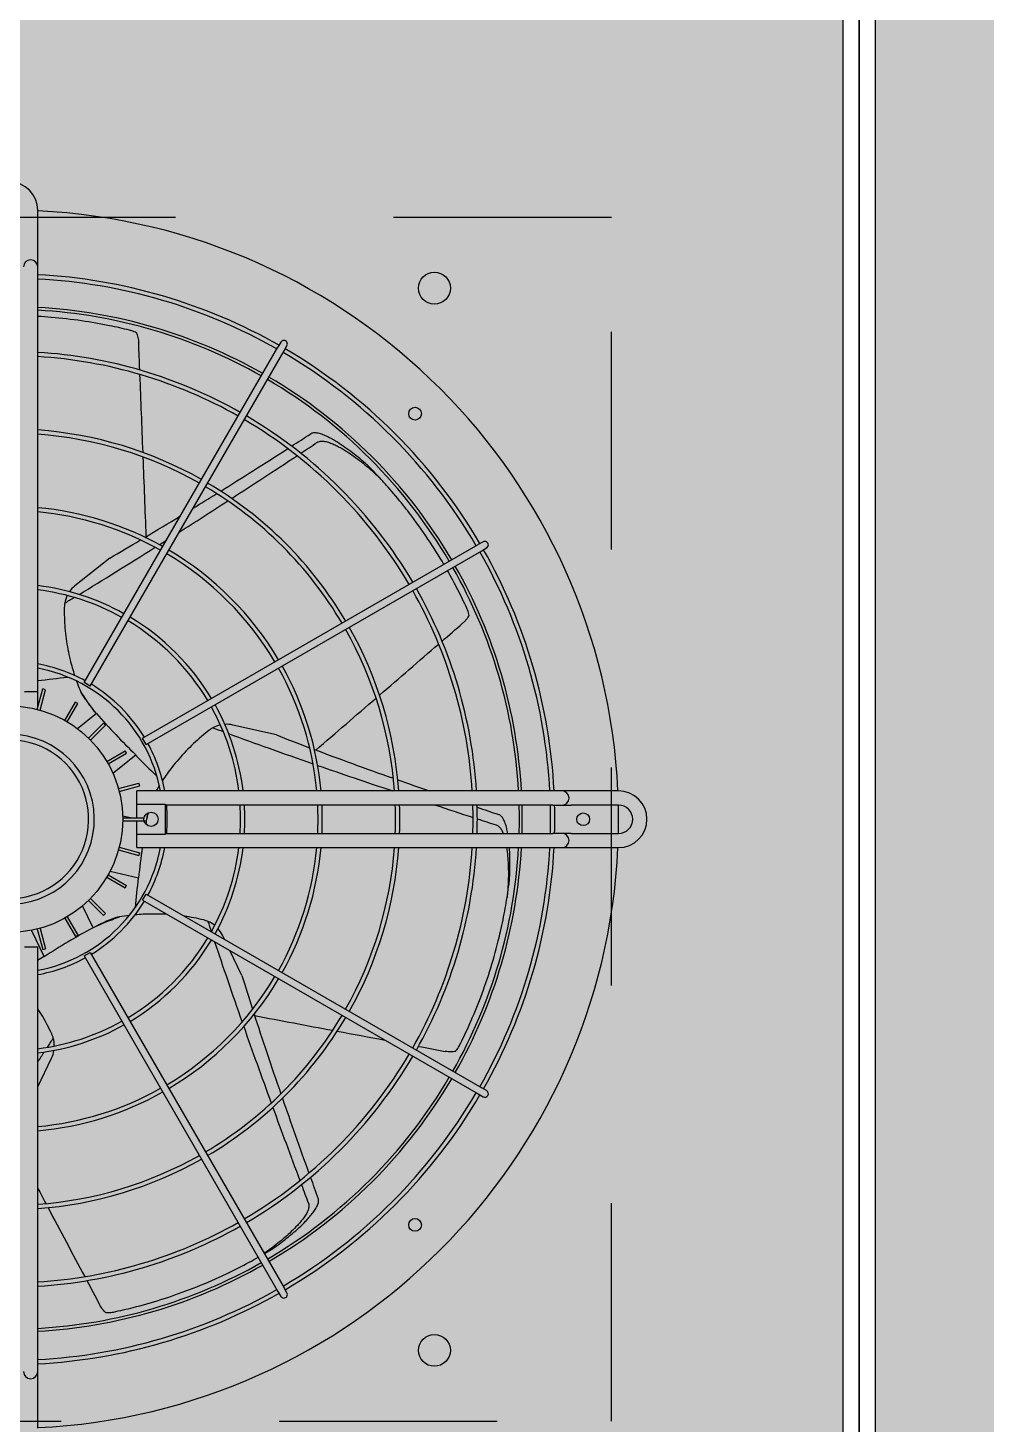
# Model space of a CAD drawing. Header units: metres. Extents: x -11 to 85, y -301 to 135.
# Drawn here: x 65.564 to 66.003, y -176.019 to -175.378 of the extents above; entities that cross this region are included whole.
import ezdxf

# ---------------------------------------------------------------- set-up
doc = ezdxf.new("R2010")
doc.units = ezdxf.units.M
doc.header["$LTSCALE"] = 0.036
doc.linetypes.add('HIDDEN', pattern=[0.375, 0.25, -0.125])
for name, color, linetype in [('elec psiktis', 170, 'Continuous'), ('elec psiktis exartimata', 170, 'Continuous'), ('fan klimatismos hatch', 21, 'Continuous')]:
    doc.layers.add(name, color=color, linetype=linetype)

# ---------------------------------------------------------------- blocks, each defined once
blk = doc.blocks.new('elec psiktis')
at = {"layer": 'fan klimatismos hatch'}
for points in [[(-2.40544, 2.2384), (-3.58194, 2.2384), (-3.58194, -0.0146), (-2.40544, -0.0146)], [(-2.38244, -0.0146), (-1.20594, -0.0146), (-1.20594, 2.2384), (-2.38244, 2.2384)]]:
    blk.add_hatch(color=256, dxfattribs=at).paths.add_polyline_path(points)
at = {"layer": 'elec psiktis'}
for p, q in [((-2.40544, 2.2384), (-2.40544, -0.0146)), ((-2.39394, 2.2384), (-2.39394, -0.0146)), ((-2.39394, -0.0146), (-2.39394, 2.2384)), ((-2.38244, -0.0146), (-2.38244, 2.2384))]:
    blk.add_line(p, q, dxfattribs=at)
at = {"layer": 'elec psiktis exartimata', "linetype": 'HIDDEN'}
for p, q in [((-1.36919, 2.10015), (-2.21919, 2.10015)), ((-2.21919, 2.10015), (-2.21919, 1.25015)), ((-2.21919, 1.25015), (-1.36919, 1.25015))]:
    blk.add_line(p, q, dxfattribs=at)
at = {"layer": 'elec psiktis exartimata'}
for p, q in [((-1.81419, 2.10515), (-1.81419, 2.07165)), ((-1.81419, 2.07165), (-1.81419, 2.06515)), ((-1.81419, 2.06515), (-1.81419, 2.05865)), ((-1.81419, 2.05865), (-1.81419, 1.76515)), ((-1.98377, 2.00852), (-1.98577, 2.01199)), ((-1.9901, 2.00949), (-1.9881, 2.00602)), ((-1.85135, 1.76917), (-1.9881, 2.00602)), ((-1.84702, 1.77167), (-1.98377, 2.00852)), ((-2.13102, 1.86674), (-2.12756, 1.86474)), ((-2.12506, 1.86907), (-2.12852, 1.87107)), ((-1.8907, 1.72799), (-2.12756, 1.86474)), ((-1.8882, 1.73232), (-2.12506, 1.86907)), ((-1.81419, 1.8641), (-1.82397, 1.84378)), ((-1.95825, 1.78536), (-1.94985, 1.76791)), ((-1.84702, 1.77167), (-1.85135, 1.76917)), ((-1.81781, 1.76718), (-1.81974, 1.76666)), ((-1.81585, 1.75216), (-1.81974, 1.76666)), ((-1.80977, 1.75362), (-1.81874, 1.77223)), ((-1.81392, 1.75268), (-1.81781, 1.76718)), ((-1.80485, 1.76515), (-1.81419, 1.76515)), ((-1.946, 1.75991), (-1.94459, 1.757)), ((-1.84082, 1.75793), (-1.84255, 1.75693)), ((-1.83505, 1.74393), (-1.84255, 1.75693)), ((-1.83332, 1.74493), (-1.84082, 1.75793)), ((-1.85352, 1.75152), (-1.85723, 1.74973)), ((-1.85325, 1.75172), (-1.84581, 1.73626)), ((-1.86065, 1.74304), (-1.86207, 1.74162)), ((-1.85146, 1.73101), (-1.86207, 1.74162)), ((-1.85004, 1.73242), (-1.86065, 1.74304)), ((-1.8882, 1.73232), (-1.8907, 1.72799)), ((-1.86525, 1.71189), (-1.88539, 1.71649)), ((-1.87596, 1.72352), (-1.87696, 1.72179)), ((-1.86396, 1.71428), (-1.87696, 1.72179)), ((-1.86296, 1.71602), (-1.87596, 1.72352)), ((-1.88569, 1.70071), (-1.88621, 1.69878)), ((-1.87171, 1.69489), (-1.88621, 1.69878)), ((-1.87119, 1.69682), (-1.88569, 1.70071)), ((-2.19069, 1.69515), (-2.22419, 1.69515)), ((-2.18419, 1.69515), (-2.19069, 1.69515)), ((-2.17769, 1.69515), (-2.18419, 1.69515)), ((-1.88419, 1.69515), (-2.17769, 1.69515)), ((-1.90419, 1.68582), (-1.88419, 1.68582)), ((-1.90419, 1.66448), (-1.90419, 1.68582)), ((-1.88419, 1.69515), (-1.88419, 1.68582)), ((-1.88419, 1.68582), (-1.88419, 1.67615)), ((-2.19069, 1.68515), (-2.22419, 1.68515)), ((-2.19069, 1.68515), (-2.18419, 1.68515)), ((-2.18419, 1.68515), (-2.17769, 1.68515)), ((-1.90419, 1.68515), (-2.17769, 1.68515)), ((-1.89089, 1.67638), (-1.8918, 1.67236)), ((-1.89087, 1.67671), (-1.88933, 1.67636)), ((-1.88919, 1.67615), (-1.88919, 1.67415)), ((-1.87418, 1.67615), (-1.88919, 1.67615)), ((-1.87418, 1.67415), (-1.88919, 1.67415)), ((-1.88419, 1.67415), (-1.88419, 1.66448)), ((-1.87968, 1.67415), (-1.87415, 1.67289)), ((-2.22419, 1.66515), (-2.19069, 1.66515)), ((-2.18419, 1.66515), (-2.19069, 1.66515)), ((-2.17769, 1.66515), (-2.18419, 1.66515)), ((-2.17769, 1.66515), (-1.90419, 1.66515)), ((-1.88419, 1.66448), (-1.90419, 1.66448)), ((-1.88419, 1.66448), (-1.88419, 1.65515)), ((-2.22419, 1.65515), (-2.19069, 1.65515)), ((-2.19069, 1.65515), (-2.18419, 1.65515)), ((-2.18419, 1.65515), (-2.17769, 1.65515)), ((-2.17769, 1.65515), (-1.88419, 1.65515)), ((-1.87171, 1.65542), (-1.88621, 1.65153)), ((-1.88621, 1.65153), (-1.88569, 1.6496)), ((-1.87119, 1.65348), (-1.88569, 1.6496)), ((-1.86722, 1.64249), (-1.88337, 1.62961)), ((-1.86396, 1.63602), (-1.87696, 1.62852)), ((-1.87696, 1.62852), (-1.87596, 1.62679)), ((-1.86296, 1.63429), (-1.87596, 1.62679)), ((-1.8907, 1.62232), (-2.12756, 1.48557)), ((-1.8882, 1.61799), (-2.12506, 1.48124)), ((-1.8907, 1.62232), (-1.8882, 1.61799)), ((-1.85146, 1.6193), (-1.86207, 1.60869)), ((-1.85004, 1.61788), (-1.86065, 1.60727)), ((-1.98264, 1.6156), (-1.95196, 1.60859)), ((-1.86207, 1.60869), (-1.86065, 1.60727)), ((-1.85568, 1.60053), (-1.84228, 1.61122)), ((-1.85543, 1.60031), (-1.85287, 1.59709)), ((-1.83505, 1.60638), (-1.84255, 1.59338)), ((-1.83332, 1.60538), (-1.84082, 1.59238)), ((-1.81585, 1.59814), (-1.81974, 1.58365)), ((-1.81392, 1.59763), (-1.81781, 1.58313)), ((-1.84255, 1.59338), (-1.84082, 1.59238)), ((-1.81419, 1.59665), (-1.81419, 1.58515)), ((-1.85135, 1.58114), (-1.9881, 1.34428)), ((-1.84702, 1.57864), (-1.98377, 1.34178)), ((-1.85135, 1.58114), (-1.84702, 1.57864)), ((-1.81974, 1.58365), (-1.81781, 1.58313)), ((-1.81419, 1.58515), (-1.80485, 1.58515)), ((-1.81419, 1.58515), (-1.81419, 1.29165)), ((-1.86512, 1.49068), (-1.84051, 1.5103)), ((-2.12756, 1.48557), (-2.13102, 1.48357)), ((-2.12852, 1.47924), (-2.12506, 1.48124)), ((-1.9881, 1.34428), (-1.9901, 1.34082)), ((-1.98577, 1.33832), (-1.98377, 1.34178)), ((-1.81419, 1.29165), (-1.81419, 1.28515)), ((-1.81419, 1.28515), (-1.81419, 1.27865)), ((-1.81419, 1.27865), (-1.81419, 1.24515))]:
    blk.add_line(p, q, dxfattribs=at)
for centre, radius in [((-2.09419, 2.05015), 0.01125), ((-2.08056, 1.96153), 0.0045), ((-1.79419, 1.67515), 0.08), ((-2.19919, 1.67515), 0.0045), ((-1.89419, 1.67515), 0.005), ((-2.08056, 1.38878), 0.0045), ((-2.09419, 1.30015), 0.01125)]:
    blk.add_circle(centre, radius, dxfattribs=at)
for centre, radius, start, end in [((-1.79419, 1.67515), 0.43, 92.66588, 177.33412), ((-1.80919, 2.06515), 0.005, 0, 180), ((-1.79419, 1.67515), 0.385, 92.97774, 119.62795), ((-1.79419, 1.67515), 0.382, 93.00115, 119.62502), ((-1.79419, 1.67515), 0.362, 93.16713, 119.60431), ((-1.79419, 1.67515), 0.36, 93.18474, 119.60211), ((-1.98794, 2.01074), 0.0025, 30, 210), ((-1.79419, 1.67515), 0.385, 120.37205, 149.62795), ((-1.79419, 1.67515), 0.382, 120.37498, 149.62502), ((-1.79419, 1.67515), 0.3303, 93.47144, 119.56633), ((-1.79419, 1.67515), 0.3273, 93.5033, 119.56236), ((-1.79419, 1.67515), 0.362, 120.39569, 149.60431), ((-1.79419, 1.67515), 0.36, 120.39789, 149.60211), ((-1.79419, 1.67515), 0.3303, 120.43367, 149.56633), ((-1.79419, 1.67515), 0.3273, 120.43764, 149.56236), ((-1.79419, 1.67515), 0.2756, 94.16155, 119.48026), ((-1.79419, 1.67515), 0.2726, 94.20743, 119.47454), ((-1.79419, 1.67515), 0.2756, 120.51974, 149.48026), ((-1.79419, 1.67515), 0.2726, 120.52546, 149.47454), ((-1.79419, 1.67515), 0.2209, 95.1946, 119.35155), ((-1.79419, 1.67515), 0.2179, 95.26632, 119.34262), ((-1.79419, 1.67515), 0.385, 150.37205, 177.02226), ((-1.79419, 1.67515), 0.382, 150.37498, 176.99885), ((-2.12977, 1.8689), 0.0025, 60, 240), ((-1.79419, 1.67515), 0.2209, 120.64845, 149.35155), ((-1.79419, 1.67515), 0.362, 150.39569, 176.83287), ((-1.79419, 1.67515), 0.2179, 120.65738, 149.34262), ((-1.79419, 1.67515), 0.36, 150.39789, 176.81526), ((-1.80595, 1.8351), 0.02, 154.28571, 170.68178), ((-1.79419, 1.67515), 0.3303, 150.43367, 176.52856), ((-1.79419, 1.67515), 0.3273, 150.43764, 176.4967), ((-1.79419, 1.67515), 0.1662, 96.91155, 119.13812), ((-1.79419, 1.67515), 0.1632, 97.03924, 119.12227), ((-1.80595, 1.8351), 0.02, 179.62798, 195.84605), ((-1.79419, 1.67515), 0.1662, 120.86188, 149.13812), ((-1.79419, 1.67515), 0.1632, 120.87773, 149.12227), ((-1.79419, 1.67515), 0.2756, 150.51974, 175.83845), ((-1.79419, 1.67515), 0.2726, 150.52546, 175.79257), ((-1.79419, 1.67515), 0.1115, 100.33319, 118.71523), ((-1.79419, 1.67515), 0.2209, 150.64845, 174.8054), ((-1.79419, 1.67515), 0.2179, 150.65738, 174.73368), ((-1.79419, 1.67515), 0.1085, 100.62218, 169.37782), ((-1.79419, 1.67515), 0.1115, 121.28477, 148.71523), ((-2.11518, 2.23161), 0.54672, 298.62542, 302.83443), ((-1.79419, 1.67515), 0.1662, 150.86188, 173.08845), ((-1.92657, 1.76568), 0.02, 205.71429, 222.11035), ((-1.79419, 1.67515), 0.1632, 150.87773, 172.96076), ((-1.92657, 1.76568), 0.02, 231.05655, 247.27462), ((-1.79419, 1.67515), 0.06, 93.18969, 356.81031), ((-1.79419, 1.67515), 0.1115, 151.28477, 169.66681), ((-1.79419, 1.67515), 0.056, 89.41531, 0.58469), ((-2.42938, 1.77114), 0.54672, 352.01114, 354.263), ((-2.22419, 1.67515), 0.02, 90, 270), ((-2.18419, 1.69015), 0.005, 90, 270), ((-2.22419, 1.67515), 0.01, 90, 270), ((-1.79419, 1.67515), 0.43, 178.66742, 180), ((-1.79419, 1.67515), 0.385, 178.51163, 180), ((-1.79419, 1.67515), 0.382, 178.49994, 180), ((-1.79419, 1.67515), 0.362, 178.41704, 180), ((-1.79419, 1.67515), 0.36, 178.40825, 180), ((-1.79419, 1.67515), 0.3303, 178.26508, 180), ((-1.79419, 1.67515), 0.3273, 178.24917, 180), ((-1.79419, 1.67515), 0.2756, 177.9206, 180), ((-1.79419, 1.67515), 0.2726, 177.8977, 180), ((-1.79419, 1.67515), 0.2209, 177.40537, 180), ((-1.79419, 1.67515), 0.2179, 177.36962, 180), ((-1.79419, 1.67515), 0.1662, 176.55052, 180), ((-1.79419, 1.67515), 0.1632, 176.48703, 180), ((-1.79419, 1.67515), 0.1115, 174.85445, 180), ((-2.42938, 1.77114), 0.54672, 350.054, 350.25352), ((-1.79419, 1.67515), 0.43, 180, 181.33258), ((-1.79419, 1.67515), 0.385, 180, 181.48837), ((-1.79419, 1.67515), 0.382, 180, 181.50006), ((-1.79419, 1.67515), 0.362, 180, 181.58296), ((-1.79419, 1.67515), 0.36, 180, 181.59175), ((-1.79419, 1.67515), 0.3303, 180, 181.73492), ((-1.79419, 1.67515), 0.3273, 180, 181.75083), ((-1.79419, 1.67515), 0.2756, 180, 182.0794), ((-1.79419, 1.67515), 0.2726, 180, 182.1023), ((-1.79419, 1.67515), 0.2209, 180, 182.59463), ((-1.79419, 1.67515), 0.2179, 180, 182.63038), ((-1.79419, 1.67515), 0.1662, 180, 183.44948), ((-1.79419, 1.67515), 0.1632, 180, 183.51297), ((-1.79419, 1.67515), 0.1115, 180, 185.14555), ((-2.18419, 1.66015), 0.005, 90, 270), ((-1.79419, 1.67515), 0.43, 182.66588, 267.33412), ((-1.79419, 1.67515), 0.385, 182.97774, 209.62795), ((-1.79419, 1.67515), 0.382, 183.00115, 209.62502), ((-1.79419, 1.67515), 0.362, 183.16713, 209.60431), ((-1.79419, 1.67515), 0.36, 183.18474, 209.60211), ((-1.79419, 1.67515), 0.3303, 183.47144, 209.56633), ((-1.79419, 1.67515), 0.3273, 183.5033, 209.56236), ((-1.79419, 1.67515), 0.2756, 184.16155, 209.48026), ((-1.79419, 1.67515), 0.2726, 184.20743, 209.47454), ((-1.79419, 1.67515), 0.2209, 185.1946, 209.35155), ((-1.79419, 1.67515), 0.2179, 185.26632, 209.34262), ((-1.79419, 1.67515), 0.1662, 186.91155, 209.13812), ((-1.79419, 1.67515), 0.1632, 187.03924, 209.12227), ((-1.79419, 1.67515), 0.1115, 190.33319, 208.71523), ((-1.79419, 1.67515), 0.1085, 190.62218, 259.37782), ((-2.26526, 1.23838), 0.54672, 41.48257, 45.69157), ((-1.79419, 1.67515), 0.1115, 211.28477, 238.71523), ((-1.94751, 1.62809), 0.02, 257.14286, 273.53892), ((-1.94751, 1.62809), 0.02, 282.48512, 298.70319), ((-1.79419, 1.67515), 0.1662, 210.86188, 239.13812), ((-1.79419, 1.67515), 0.1632, 210.87773, 239.12227), ((-1.79419, 1.67515), 0.1115, 241.28477, 259.66681), ((-1.79419, 1.67515), 0.2209, 210.64845, 239.35155), ((-1.79419, 1.67515), 0.2179, 210.65738, 239.34262), ((-1.79419, 1.67515), 0.2756, 210.51974, 239.48026), ((-1.79419, 1.67515), 0.2726, 210.52546, 239.47454), ((-1.79419, 1.67515), 0.1662, 240.86188, 263.08845), ((-1.79419, 1.67515), 0.1632, 240.87773, 262.96076), ((-1.85298, 1.52594), 0.02, 333.91369, 350.13176), ((-1.79419, 1.67515), 0.3273, 210.43764, 239.56236), ((-1.85298, 1.52594), 0.02, 308.57143, 324.96749), ((-1.79419, 1.67515), 0.3303, 210.43367, 239.56633), ((-1.79419, 1.67515), 0.362, 210.39569, 239.60431), ((-1.79419, 1.67515), 0.36, 210.39789, 239.60211), ((-2.12977, 1.4814), 0.0025, 120, 300), ((-1.79419, 1.67515), 0.385, 210.37205, 239.62795), ((-1.79419, 1.67515), 0.382, 210.37498, 239.62502), ((-1.79419, 1.67515), 0.2209, 240.64845, 264.8054), ((-1.79419, 1.67515), 0.2179, 240.65738, 264.73368), ((-1.79419, 1.67515), 0.2756, 240.51974, 265.83845), ((-1.79419, 1.67515), 0.2726, 240.52546, 265.79257), ((-1.79419, 1.67515), 0.3273, 240.43764, 266.4967), ((-1.79419, 1.67515), 0.3303, 240.43367, 266.52856), ((-1.79419, 1.67515), 0.362, 240.39569, 266.83287), ((-1.79419, 1.67515), 0.36, 240.39789, 266.81526), ((-1.98794, 1.33957), 0.0025, 150, 330), ((-1.79419, 1.67515), 0.382, 240.37498, 266.99885), ((-1.79419, 1.67515), 0.385, 240.37205, 267.02226), ((-1.80919, 1.28515), 0.005, 180, 360), ((-1.79419, 1.24515), 0.02, 180, 360)]:
    blk.add_arc(centre, radius, start, end, dxfattribs=at)
for centre, major_axis, ratio, start_param, end_param in [((0.35148, -3.10345), (3.45237, -7.16892), 0.040757, 2.343333, 2.346709), ((0.35148, -3.10345), (3.45237, -7.16892), 0.040757, 2.333158, 2.342778), ((-9.36968, 17.08275), (7.43303, -15.43485), 0.018843, 0.181938, 0.187017), ((-9.36968, 17.08275), (7.46757, -15.50657), 0.018843, 0.206114, 0.210059), ((0.35148, -3.10345), (3.45237, -7.16892), 0.040757, 2.330442, 2.332595), ((-9.36968, 17.08275), (7.43303, -15.43485), 0.018843, 0.161837, 0.180909), ((-9.36968, 17.08275), (7.46757, -15.50657), 0.018843, 0.188944, 0.205219), ((-9.36968, 17.08275), (7.46757, -15.50657), 0.018843, 0.169281, 0.187941), ((-9.36968, 17.08275), (7.43303, -15.43485), 0.018843, 0.137514, 0.160637), ((5.52872, 17.20439), (-7.46757, -15.50657), 0.018843, 0.144674, 0.147962), ((3.27968, 0.37329), (7.75741, -1.77058), 0.040757, 2.343333, 2.346709), ((5.52872, 17.20439), (-7.46757, -15.50657), 0.018843, 0.13987, 0.143049), ((3.27968, 0.37329), (7.75741, -1.77058), 0.040757, 2.333158, 2.339108), ((3.27968, 0.37329), (7.75741, -1.77058), 0.040757, 2.322894, 2.332595), ((-9.36968, 17.08275), (7.46757, -15.50657), 0.018843, 0.146026, 0.168097), ((-9.36968, 17.08275), (7.43303, -15.43485), 0.018843, 0.124789, 0.135982), ((-1.98651, 1.75145), (-0.29218, -0.14071), 0.192511, 2.087387, 2.106047), ((-9.36968, 17.08275), (7.46757, -15.50657), 0.018843, 0.13987, 0.143016), ((-1.97375, 1.57236), (-0.07216, -0.31617), 0.192511, 2.087387, 2.163873), ((-18.56357, 5.35888), (16.77948, -3.82981), 0.018843, 0.206114, 0.210059), ((-18.56357, 5.35888), (16.70187, -3.81209), 0.018843, 0.181938, 0.187017), ((-18.56357, 5.35888), (16.77948, -3.82981), 0.018843, 0.19712, 0.205219), ((-18.56357, 5.35888), (16.70187, -3.81209), 0.018843, 0.161837, 0.170185), ((-18.56357, 5.35888), (16.77948, -3.82981), 0.018843, 0.169281, 0.187526), ((-18.56357, 5.35888), (16.70187, -3.81209), 0.018843, 0.137514, 0.160637), ((-1.82578, 1.47067), (0.2022, -0.25355), 0.192511, 2.087387, 2.163873), ((-18.56357, 5.35888), (16.77948, -3.82981), 0.018843, 0.144674, 0.168097), ((2.38715, 4.83037), (-6.22096, -4.96105), 0.040757, -0.818699, -0.808998), ((-18.56357, 5.35888), (16.70187, -3.81209), 0.018843, 0.124789, 0.135982), ((-18.56357, 5.35888), (16.77948, -3.82981), 0.018843, 0.13987, 0.143049), ((2.38715, 4.83037), (-6.22096, -4.96105), 0.040757, -0.808434, -0.798814), ((-1.65401, 1.52296), (0.3243, 0), 0.192511, 2.087387, 2.163873), ((2.38715, 4.83037), (-6.22096, -4.96105), 0.040757, -0.79826, -0.794884), ((-15.12978, -9.13892), (-13.4561, -10.73088), 0.018843, 3.281463, 3.284642), ((-15.12978, -9.13892), (-13.4561, -10.73088), 0.018843, 3.286266, 3.30969), ((-15.12978, -9.13892), (-13.39386, -10.68125), 0.018843, 3.266381, 3.277575), ((-15.12978, -9.13892), (-13.4561, -10.73088), 0.018843, 3.310873, 3.31287), ((-15.12978, -9.13892), (-13.4561, -10.73088), 0.018843, 3.316492, 3.329534), ((-15.12978, -9.13892), (-13.39386, -10.68125), 0.018843, 3.279106, 3.290935), ((-1.65401, 6.9115), (0, -7.9569), 0.040757, -0.818699, -0.808998), ((-15.12978, -9.13892), (-13.39386, -10.68125), 0.018843, 3.294965, 3.30223), ((-15.12978, -9.13892), (-13.4561, -10.73088), 0.018843, 3.330536, 3.346812), ((-15.12978, -9.13892), (-13.39386, -10.68125), 0.018843, 3.303429, 3.322502), ((-15.12978, -9.13892), (-13.4561, -10.73088), 0.018843, 3.347706, 3.351652), ((-15.12978, -9.13892), (-13.39386, -10.68125), 0.018843, 3.323531, 3.328609), ((-1.65401, 6.9115), (0, -7.9569), 0.040757, -0.808434, -0.798814), ((-1.65401, 6.9115), (0, -7.9569), 0.040757, -0.79826, -0.794884)]:
    blk.add_ellipse(centre, major_axis=major_axis, ratio=ratio, start_param=start_param, end_param=end_param, dxfattribs=at)
for points, knots in [([(-1.86765, 2.02308), (-1.87217, 2.02213), (-1.87685, 2.02105), (-1.88792, 2.01824), (-1.89439, 2.01641), (-1.90767, 2.01223), (-1.91447, 2.00987), (-1.92827, 2.00459), (-1.93527, 2.00166), (-1.94435, 1.9975), (-1.94641, 1.99653), (-1.94847, 1.99554)], [5.628237, 5.628237, 5.628237, 5.628237, 24.441601, 24.441601, 48.883202, 48.883202, 73.324803, 73.324803, 97.766405, 97.766405, 104.926774, 104.926774, 104.926774, 104.926774]), ([(-1.8623, 2.02348), (-1.86293, 2.02351), (-1.86356, 2.02352), (-1.86536, 2.02346), (-1.86652, 2.02332), (-1.86765, 2.02308)], [23.505025, 23.505025, 23.505025, 23.505025, 25.859516, 25.859516, 30.318685, 30.318685, 30.318685, 30.318685]), ([(-1.8623, 2.02348), (-1.86216, 2.02335), (-1.86202, 2.02322), (-1.86144, 2.02268), (-1.86101, 2.02224), (-1.86019, 2.02132), (-1.8598, 2.02083), (-1.85907, 2.01983), (-1.85872, 2.01931), (-1.85822, 2.01847), (-1.85805, 2.01817), (-1.85789, 2.01787)], [148.21489, 148.21489, 148.21489, 148.21489, 148.790276, 148.790276, 150.632855, 150.632855, 152.475435, 152.475435, 154.318014, 154.318014, 155.348889, 155.348889, 155.348889, 155.348889]), ([(-1.94847, 1.99554), (-1.95345, 1.99314), (-1.95843, 1.9906), (-1.96554, 1.98676), (-1.96768, 1.98557), (-1.96982, 1.98435)], [104.926774, 104.926774, 104.926774, 104.926774, 122.208006, 122.208006, 129.682914, 129.682914, 129.682914, 129.682914]), ([(-2.00533, 1.94638), (-2.00543, 1.94665), (-2.00551, 1.94693), (-2.00563, 1.94763), (-2.00564, 1.94806), (-2.00559, 1.94892), (-2.00552, 1.94935), (-2.00532, 1.95019), (-2.00519, 1.95059), (-2.00487, 1.95147), (-2.00466, 1.95197), (-2.00418, 1.95295), (-2.00392, 1.95344), (-2.00308, 1.95488), (-2.00244, 1.95583), (-2.00108, 1.95768), (-2.00037, 1.95857), (-1.99893, 1.96029), (-1.9982, 1.96112), (-1.99613, 1.96336), (-1.9947, 1.96481), (-1.99172, 1.96766), (-1.99017, 1.96907), (-1.98699, 1.97183), (-1.98535, 1.97319), (-1.98202, 1.97584), (-1.98033, 1.97713), (-1.97709, 1.9795), (-1.97556, 1.98058), (-1.97401, 1.98162)], [116.818504, 116.818504, 116.818504, 116.818504, 117.674315, 117.674315, 118.90653, 118.90653, 120.138745, 120.138745, 121.370961, 121.370961, 122.9854, 122.9854, 124.599839, 124.599839, 127.828717, 127.828717, 131.057596, 131.057596, 134.286474, 134.286474, 140.459649, 140.459649, 146.632824, 146.632824, 152.805999, 152.805999, 158.979173, 158.979173, 164.453305, 164.453305, 164.453305, 164.453305]), ([(-1.97415, 1.98185), (-1.97498, 1.98136), (-1.97582, 1.98087), (-1.97781, 1.97968), (-1.97896, 1.97898), (-1.98011, 1.97828)], [28.432762, 28.432762, 28.432762, 28.432762, 31.17572, 31.17572, 34.967352, 34.967352, 34.967352, 34.967352]), ([(-1.98011, 1.97828), (-1.98114, 1.97757), (-1.98217, 1.97684), (-1.985, 1.97479), (-1.9868, 1.97344), (-1.99034, 1.97067), (-1.99207, 1.96926), (-1.99546, 1.96638), (-1.99712, 1.96492), (-2.00031, 1.96196), (-2.00185, 1.96047), (-2.00408, 1.95815), (-2.00488, 1.95729), (-2.00647, 1.9555), (-2.00726, 1.95456), (-2.00876, 1.95264), (-2.00948, 1.95166), (-2.01044, 1.95015), (-2.01074, 1.94965), (-2.01129, 1.94862), (-2.01154, 1.94811), (-2.01205, 1.94684), (-2.01231, 1.94599), (-2.01244, 1.94473), (-2.01244, 1.94431), (-2.01234, 1.94362), (-2.01228, 1.94334), (-2.01218, 1.94308)], [72.856457, 72.856457, 72.856457, 72.856457, 76.498272, 76.498272, 82.972306, 82.972306, 89.446341, 89.446341, 95.920375, 95.920375, 102.39441, 102.39441, 105.823764, 105.823764, 109.253118, 109.253118, 112.682473, 112.682473, 114.39715, 114.39715, 116.111827, 116.111827, 118.548976, 118.548976, 119.767551, 119.767551, 120.608571, 120.608571, 120.608571, 120.608571]), ([(-2.11201, 1.83464), (-2.11409, 1.83051), (-2.11616, 1.82618), (-2.12086, 1.81578), (-2.12347, 1.80958), (-2.12848, 1.79659), (-2.13088, 1.7898), (-2.13535, 1.77572), (-2.13742, 1.76842), (-2.13983, 1.75873), (-2.14036, 1.75651), (-2.14087, 1.75428)], [5.628237, 5.628237, 5.628237, 5.628237, 24.441601, 24.441601, 48.883202, 48.883202, 73.324803, 73.324803, 97.766405, 97.766405, 104.926774, 104.926774, 104.926774, 104.926774]), ([(-2.10898, 1.83907), (-2.10941, 1.83861), (-2.1098, 1.83812), (-2.11088, 1.83668), (-2.1115, 1.83567), (-2.11201, 1.83464)], [23.505025, 23.505025, 23.505025, 23.505025, 25.859516, 25.859516, 30.318685, 30.318685, 30.318685, 30.318685]), ([(-2.10898, 1.83907), (-2.1088, 1.83911), (-2.10861, 1.83914), (-2.10783, 1.83925), (-2.10721, 1.83931), (-2.10598, 1.83937), (-2.10536, 1.83938), (-2.10411, 1.83933), (-2.10349, 1.83927), (-2.10253, 1.83914), (-2.10219, 1.83909), (-2.10185, 1.83902)], [148.21489, 148.21489, 148.21489, 148.21489, 148.790276, 148.790276, 150.632855, 150.632855, 152.475435, 152.475435, 154.318014, 154.318014, 155.348889, 155.348889, 155.348889, 155.348889]), ([(-1.82519, 1.82964), (-1.82508, 1.82927), (-1.82497, 1.8289), (-1.82463, 1.82794), (-1.82439, 1.82733), (-1.82412, 1.82673)], [74.725099, 74.725099, 74.725099, 74.725099, 75.874264, 75.874264, 77.80458, 77.80458, 77.80458, 77.80458]), ([(-1.82412, 1.82673), (-1.82313, 1.8246), (-1.82209, 1.82248), (-1.81892, 1.81638), (-1.81664, 1.81246), (-1.81419, 1.80867)], [22.344079, 22.344079, 22.344079, 22.344079, 29.207025, 29.207025, 42.305301, 42.305301, 42.305301, 42.305301]), ([(-2.14087, 1.75428), (-2.1421, 1.7489), (-2.14322, 1.74342), (-2.14465, 1.73541), (-2.14507, 1.73295), (-2.14546, 1.73047)], [104.926774, 104.926774, 104.926774, 104.926774, 122.208006, 122.208006, 129.840338, 129.840338, 129.840338, 129.840338]), ([(-1.9343, 1.74723), (-1.93394, 1.74708), (-1.93358, 1.74695), (-1.93262, 1.74661), (-1.932, 1.74642), (-1.93136, 1.74626)], [74.725099, 74.725099, 74.725099, 74.725099, 75.874264, 75.874264, 77.80458, 77.80458, 77.80458, 77.80458]), ([(-1.93136, 1.74626), (-1.92907, 1.7457), (-1.92677, 1.74519), (-1.92221, 1.7443), (-1.91997, 1.74392), (-1.91771, 1.74358)], [22.344079, 22.344079, 22.344079, 22.344079, 29.207025, 29.207025, 35.813429, 35.813429, 35.813429, 35.813429]), ([(-1.85323, 1.75166), (-1.85333, 1.75161), (-1.85342, 1.75157), (-1.85554, 1.75055), (-1.85763, 1.74961), (-1.86196, 1.74778), (-1.86419, 1.7469), (-1.86824, 1.74539), (-1.87004, 1.74476), (-1.87186, 1.74414)], [51.900767, 51.900767, 51.900767, 51.900767, 52.250056, 52.250056, 59.476064, 59.476064, 66.702072, 66.702072, 72.30074, 72.30074, 72.30074, 72.30074]), ([(-1.86901, 1.74466), (-1.86898, 1.74467), (-1.86895, 1.74468), (-1.86564, 1.74597), (-1.86243, 1.74731), (-1.85863, 1.74907), (-1.85793, 1.7494), (-1.85723, 1.74973)], [63.116183, 63.116183, 63.116183, 63.116183, 63.200181, 63.200181, 73.733544, 73.733544, 76.156299, 76.156299, 76.156299, 76.156299]), ([(-1.90551, 1.74231), (-1.90181, 1.74209), (-1.89811, 1.742), (-1.89057, 1.74211), (-1.88672, 1.74232), (-1.88292, 1.74267)], [47.666287, 47.666287, 47.666287, 47.666287, 58.414049, 58.414049, 69.687336, 69.687336, 69.687336, 69.687336]), ([(-1.87186, 1.74414), (-1.87142, 1.74422), (-1.87099, 1.74429), (-1.87002, 1.74447), (-1.86949, 1.74457), (-1.86901, 1.74466)], [60.821368, 60.821368, 60.821368, 60.821368, 62.414931, 62.414931, 64.507113, 64.507113, 64.507113, 64.507113]), ([(-2.14546, 1.73047), (-2.14586, 1.72793), (-2.14623, 1.72537), (-2.14676, 1.72146), (-2.14693, 1.72013), (-2.1471, 1.71879)], [23.843624, 23.843624, 23.843624, 23.843624, 31.17572, 31.17572, 34.967352, 34.967352, 34.967352, 34.967352]), ([(-2.14514, 1.69515), (-2.14544, 1.69708), (-2.14567, 1.69904), (-2.14604, 1.70309), (-2.14617, 1.70518), (-2.14635, 1.70939), (-2.14639, 1.71151), (-2.14638, 1.71577), (-2.14634, 1.7179), (-2.1461, 1.72355), (-2.14584, 1.72706), (-2.14546, 1.73047)], [134.466889, 134.466889, 134.466889, 134.466889, 140.459649, 140.459649, 146.632824, 146.632824, 152.805999, 152.805999, 158.979173, 158.979173, 169.240552, 169.240552, 169.240552, 169.240552]), ([(-2.1471, 1.71879), (-2.14718, 1.71754), (-2.14726, 1.71628), (-2.14742, 1.71279), (-2.14749, 1.71054), (-2.14753, 1.70605), (-2.14751, 1.70381), (-2.14737, 1.69942), (-2.14727, 1.69727), (-2.14711, 1.69515)], [72.856457, 72.856457, 72.856457, 72.856457, 76.498272, 76.498272, 82.972306, 82.972306, 89.446341, 89.446341, 95.760754, 95.760754, 95.760754, 95.760754]), ([(-2.14593, 1.68515), (-2.14573, 1.68397), (-2.14549, 1.68277), (-2.14492, 1.6804), (-2.1446, 1.67923), (-2.14402, 1.67754), (-2.14381, 1.67699), (-2.14335, 1.67592), (-2.1431, 1.67541), (-2.14243, 1.67421), (-2.14194, 1.67348), (-2.14103, 1.67259), (-2.1407, 1.67233), (-2.1401, 1.67197), (-2.13984, 1.67185), (-2.13958, 1.67177)], [105.823819, 105.823819, 105.823819, 105.823819, 109.253118, 109.253118, 112.682473, 112.682473, 114.39715, 114.39715, 116.111827, 116.111827, 118.548976, 118.548976, 119.767551, 119.767551, 120.608571, 120.608571, 120.608571, 120.608571]), ([(-2.13788, 1.67918), (-2.13816, 1.67927), (-2.13842, 1.67938), (-2.13904, 1.67973), (-2.13939, 1.67998), (-2.14003, 1.68056), (-2.14032, 1.68088), (-2.14085, 1.68156), (-2.14109, 1.68191), (-2.14158, 1.68271), (-2.14184, 1.68319), (-2.1423, 1.68416), (-2.14251, 1.68465), (-2.1427, 1.68515)], [116.818504, 116.818504, 116.818504, 116.818504, 117.674315, 117.674315, 118.90653, 118.90653, 120.138745, 120.138745, 121.370961, 121.370961, 122.9854, 122.9854, 124.549341, 124.549341, 124.549341, 124.549341]), ([(-1.89081, 1.67669), (-1.89084, 1.67659), (-1.89086, 1.67648), (-1.89133, 1.67445), (-1.89182, 1.67249), (-1.89237, 1.67049)], [51.900767, 51.900767, 51.900767, 51.900767, 52.250056, 52.250056, 58.635791, 58.635791, 58.635791, 58.635791]), ([(-1.9353, 1.61224), (-1.93344, 1.61368), (-1.9316, 1.61516), (-1.92597, 1.61995), (-1.9223, 1.62342), (-1.91534, 1.63071), (-1.91205, 1.63453), (-1.90663, 1.64154), (-1.90439, 1.64468), (-1.9023, 1.64788)], [22.344079, 22.344079, 22.344079, 22.344079, 29.207025, 29.207025, 43.810537, 43.810537, 58.414049, 58.414049, 69.687336, 69.687336, 69.687336, 69.687336]), ([(-1.9379, 1.61055), (-1.93756, 1.61073), (-1.93723, 1.61093), (-1.93636, 1.61147), (-1.93583, 1.61184), (-1.9353, 1.61224)], [74.725099, 74.725099, 74.725099, 74.725099, 75.874264, 75.874264, 77.80458, 77.80458, 77.80458, 77.80458]), ([(-1.85564, 1.60057), (-1.85557, 1.60048), (-1.8555, 1.6004), (-1.85404, 1.59856), (-1.85265, 1.59673), (-1.84991, 1.59292), (-1.84855, 1.59094), (-1.84619, 1.58733), (-1.84516, 1.58571), (-1.84416, 1.58407)], [51.900767, 51.900767, 51.900767, 51.900767, 52.250056, 52.250056, 59.476064, 59.476064, 66.702072, 66.702072, 72.30074, 72.30074, 72.30074, 72.30074]), ([(-1.8453, 1.58674), (-1.84532, 1.58676), (-1.84533, 1.58679), (-1.84732, 1.58974), (-1.84935, 1.59256), (-1.8519, 1.59587), (-1.85238, 1.59649), (-1.85287, 1.59709)], [63.116183, 63.116183, 63.116183, 63.116183, 63.200181, 63.200181, 73.733544, 73.733544, 76.156299, 76.156299, 76.156299, 76.156299]), ([(-1.84416, 1.58407), (-1.84433, 1.58448), (-1.8445, 1.58489), (-1.84489, 1.5858), (-1.8451, 1.58629), (-1.8453, 1.58674)], [60.821368, 60.821368, 60.821368, 60.821368, 62.414931, 62.414931, 64.507113, 64.507113, 64.507113, 64.507113]), ([(-1.83299, 1.5256), (-1.83295, 1.52795), (-1.83296, 1.53031), (-1.8332, 1.5377), (-1.83362, 1.54274), (-1.83498, 1.55272), (-1.83592, 1.55768), (-1.83801, 1.56629), (-1.83907, 1.56999), (-1.84027, 1.57362)], [22.344079, 22.344079, 22.344079, 22.344079, 29.207025, 29.207025, 43.810537, 43.810537, 58.414049, 58.414049, 69.687336, 69.687336, 69.687336, 69.687336]), ([(-2.11862, 1.53124), (-2.11853, 1.5314), (-2.11843, 1.53157), (-2.11803, 1.53225), (-2.1177, 1.53277), (-2.11698, 1.53377), (-2.11659, 1.53426), (-2.11578, 1.5352), (-2.11535, 1.53565), (-2.11465, 1.53632), (-2.11439, 1.53656), (-2.11413, 1.53678)], [148.21489, 148.21489, 148.21489, 148.21489, 148.790276, 148.790276, 150.632855, 150.632855, 152.475435, 152.475435, 154.318014, 154.318014, 155.348889, 155.348889, 155.348889, 155.348889]), ([(-2.11862, 1.53124), (-2.11851, 1.53062), (-2.11838, 1.53), (-2.11792, 1.52826), (-2.11753, 1.52715), (-2.11704, 1.52611)], [23.505025, 23.505025, 23.505025, 23.505025, 25.859516, 25.859516, 30.318685, 30.318685, 30.318685, 30.318685]), ([(-2.11704, 1.52611), (-2.1151, 1.52191), (-2.11301, 1.51759), (-2.10847, 1.50871), (-2.10602, 1.50415), (-2.10339, 1.49952)], [5.628237, 5.628237, 5.628237, 5.628237, 24.441601, 24.441601, 43.427126, 43.427126, 43.427126, 43.427126]), ([(-1.83328, 1.52251), (-1.83321, 1.52289), (-1.83316, 1.52328), (-1.83304, 1.52429), (-1.833, 1.52494), (-1.83299, 1.5256)], [74.725099, 74.725099, 74.725099, 74.725099, 75.874264, 75.874264, 77.80458, 77.80458, 77.80458, 77.80458]), ([(-2.10089, 1.49519), (-2.09742, 1.48929), (-2.09367, 1.48329), (-2.08552, 1.47112), (-2.08111, 1.46495), (-2.07503, 1.45702), (-2.07363, 1.45523), (-2.0722, 1.45344)], [49.321024, 49.321024, 49.321024, 49.321024, 73.324803, 73.324803, 97.766405, 97.766405, 104.926774, 104.926774, 104.926774, 104.926774]), ([(-2.0722, 1.45344), (-2.06876, 1.44912), (-2.06517, 1.44483), (-2.05981, 1.43872), (-2.05814, 1.43686), (-2.05645, 1.43501)], [104.926774, 104.926774, 104.926774, 104.926774, 122.208006, 122.208006, 129.840338, 129.840338, 129.840338, 129.840338]), ([(-2.01162, 1.40895), (-2.01186, 1.40879), (-2.01212, 1.40866), (-2.01278, 1.40838), (-2.01319, 1.40827), (-2.01404, 1.40813), (-2.01448, 1.40811), (-2.01534, 1.40811), (-2.01576, 1.40814), (-2.01669, 1.40826), (-2.01722, 1.40836), (-2.01829, 1.4086), (-2.01882, 1.40875), (-2.02042, 1.40926), (-2.02148, 1.40967), (-2.02358, 1.41057), (-2.02462, 1.41107), (-2.02662, 1.4121), (-2.02758, 1.41262), (-2.03023, 1.41414), (-2.03196, 1.41521), (-2.0354, 1.41748), (-2.03712, 1.41868), (-2.04052, 1.42117), (-2.04221, 1.42246), (-2.04553, 1.42512), (-2.04717, 1.42648), (-2.05144, 1.43019), (-2.05402, 1.43258), (-2.05645, 1.43501)], [116.818504, 116.818504, 116.818504, 116.818504, 117.674315, 117.674315, 118.90653, 118.90653, 120.138745, 120.138745, 121.370961, 121.370961, 122.9854, 122.9854, 124.599839, 124.599839, 127.828717, 127.828717, 131.057596, 131.057596, 134.286474, 134.286474, 140.459649, 140.459649, 146.632824, 146.632824, 152.805999, 152.805999, 158.979173, 158.979173, 169.240552, 169.240552, 169.240552, 169.240552]), ([(-2.05645, 1.43501), (-2.05471, 1.43311), (-2.05294, 1.43122), (-2.05022, 1.42837), (-2.04928, 1.42741), (-2.04834, 1.42644)], [23.843624, 23.843624, 23.843624, 23.843624, 31.17572, 31.17572, 34.967352, 34.967352, 34.967352, 34.967352]), ([(-2.04834, 1.42644), (-2.04741, 1.42559), (-2.04648, 1.42475), (-2.04385, 1.42244), (-2.04213, 1.42099), (-2.03865, 1.41816), (-2.03688, 1.41678), (-2.03332, 1.41412), (-2.03153, 1.41283), (-2.02794, 1.41038), (-2.02614, 1.40921), (-2.02338, 1.40755), (-2.02236, 1.40696), (-2.02026, 1.40581), (-2.01918, 1.40525), (-2.01697, 1.40421), (-2.01585, 1.40373), (-2.01417, 1.40313), (-2.01361, 1.40295), (-2.01249, 1.40264), (-2.01193, 1.40251), (-2.01058, 1.40229), (-2.0097, 1.40223), (-2.00843, 1.40238), (-2.00802, 1.40248), (-2.00737, 1.40273), (-2.00712, 1.40285), (-2.00688, 1.403)], [72.856457, 72.856457, 72.856457, 72.856457, 76.498272, 76.498272, 82.972306, 82.972306, 89.446341, 89.446341, 95.920375, 95.920375, 102.39441, 102.39441, 105.823764, 105.823764, 109.253118, 109.253118, 112.682473, 112.682473, 114.39715, 114.39715, 116.111827, 116.111827, 118.548976, 118.548976, 119.767551, 119.767551, 120.608571, 120.608571, 120.608571, 120.608571]), ([(-1.88395, 1.33177), (-1.88402, 1.33194), (-1.88409, 1.33212), (-1.88438, 1.33286), (-1.88457, 1.33344), (-1.88491, 1.33463), (-1.88505, 1.33524), (-1.88528, 1.33646), (-1.88536, 1.33708), (-1.88545, 1.33805), (-1.88547, 1.33839), (-1.88549, 1.33874)], [148.21489, 148.21489, 148.21489, 148.21489, 148.790276, 148.790276, 150.632855, 150.632855, 152.475435, 152.475435, 154.318014, 154.318014, 155.348889, 155.348889, 155.348889, 155.348889]), ([(-1.88395, 1.33177), (-1.8834, 1.33146), (-1.88284, 1.33118), (-1.88119, 1.33046), (-1.88007, 1.33008), (-1.87895, 1.3298)], [23.505025, 23.505025, 23.505025, 23.505025, 25.859516, 25.859516, 30.318685, 30.318685, 30.318685, 30.318685]), ([(-1.87895, 1.3298), (-1.87446, 1.3287), (-1.86978, 1.32765), (-1.8586, 1.32538), (-1.85197, 1.32421), (-1.83819, 1.32222), (-1.83104, 1.32139), (-1.82055, 1.32052), (-1.81738, 1.3203), (-1.81419, 1.32012)], [5.628237, 5.628237, 5.628237, 5.628237, 24.441601, 24.441601, 48.883202, 48.883202, 73.324803, 73.324803, 83.704009, 83.704009, 83.704009, 83.704009])]:
    blk.add_open_spline(points, degree=3, knots=knots, dxfattribs=at)
for points in [[(-1.87876, 1.74313), (-1.87644, 1.74341), (-1.87414, 1.74375), (-1.87186, 1.74414)], [(-1.89223, 1.67055), (-1.89208, 1.67116), (-1.89194, 1.67176), (-1.8918, 1.67236)], [(-1.90006, 1.65141), (-1.89929, 1.65265), (-1.89855, 1.6539), (-1.89783, 1.65515)], [(-1.84163, 1.57758), (-1.84243, 1.57977), (-1.84327, 1.58194), (-1.84416, 1.58407)]]:
    blk.add_open_spline(points, degree=3, dxfattribs=at)

msp = doc.modelspace()

# ---------------------------------------------------------------- block references
at = {"layer": 'elec psiktis', "linetype": 'Continuous', "xscale": 0.6500000000014552, "yscale": 0.6500000000014552, "zscale": 0.65, "rotation": 180}
msp.add_blockref('elec psiktis', (64.38892, -174.65282), dxfattribs=at)

doc.saveas('drawing.dxf')
